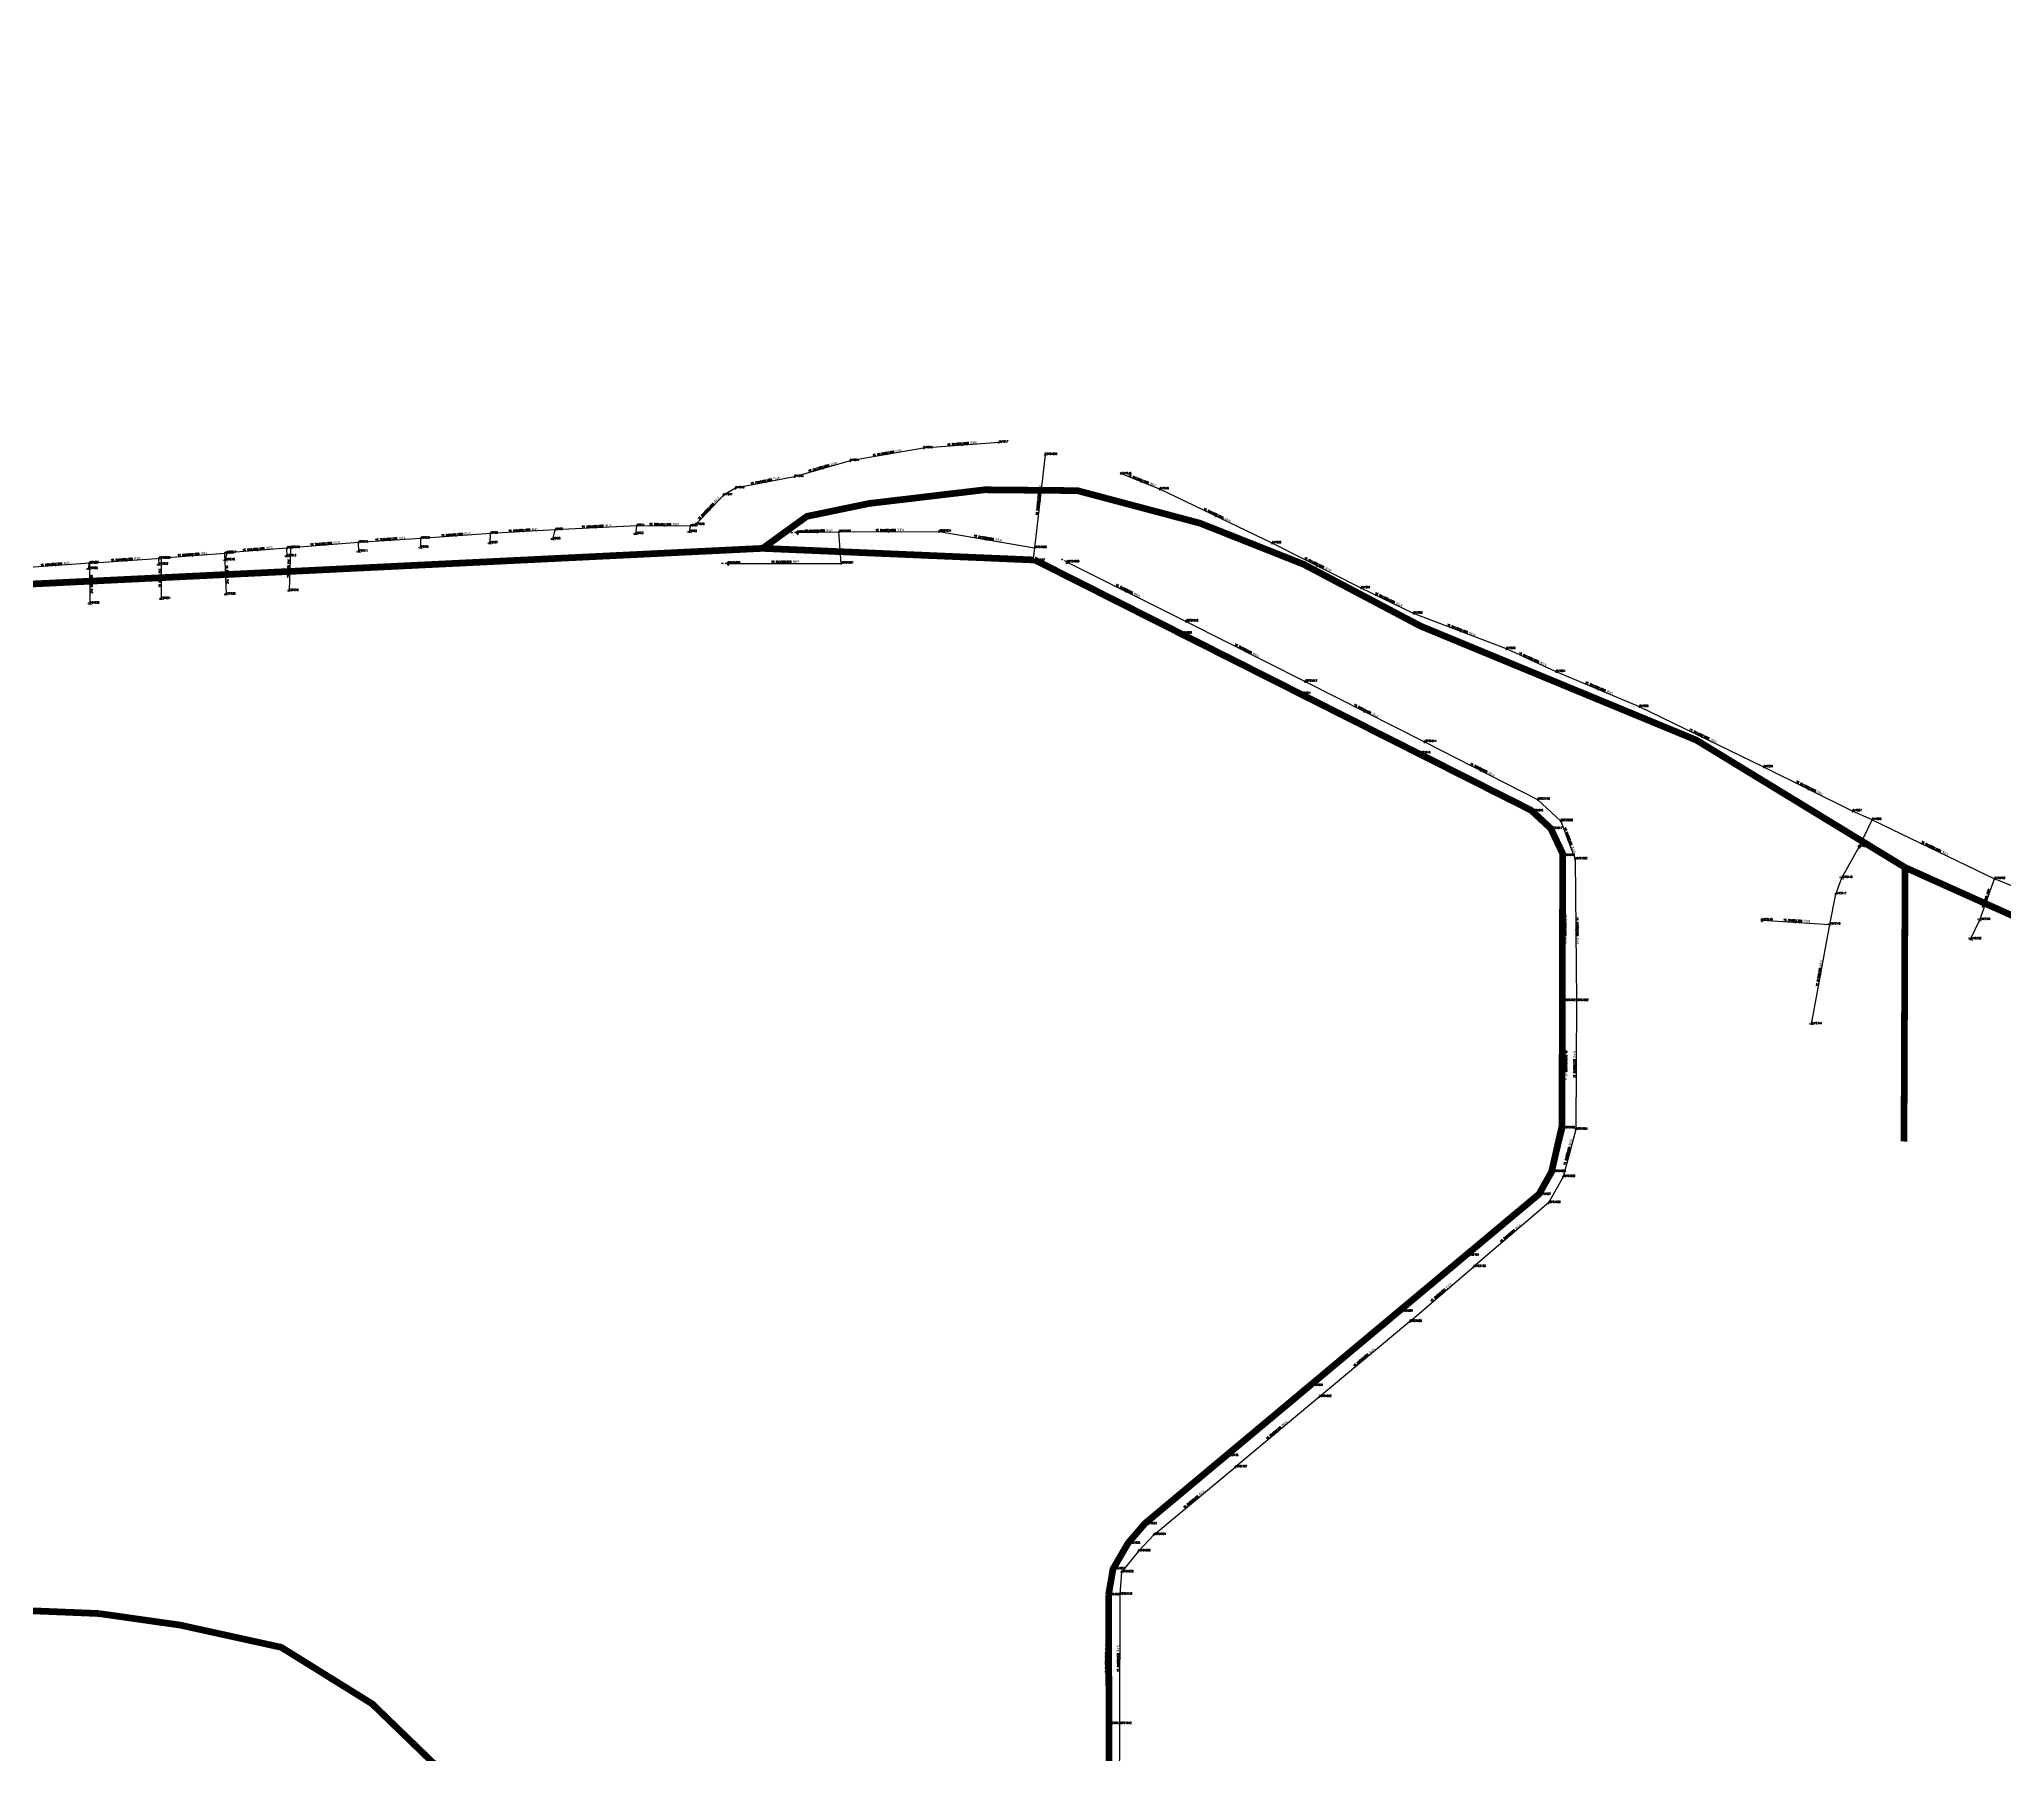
# Model space of a CAD drawing. Extents: x 78813 to 99477, y 2421021 to 2448125.
# Drawn here: x 89714 to 90594, y 2421784 to 2422553 of the extents above; entities that cross this region are included whole.
import ezdxf
from ezdxf.enums import TextEntityAlignment as Align

# ---------------------------------------------------------------- set-up
doc = ezdxf.new("R2010")
doc.units = 0
doc.set_wipeout_variables(frame=1)
doc.layers.get('0').update_dxf_attribs({"linetype": 'CONTINUOUS'})
doc.layers.add('DX_YS', color=42, linetype='CONTINUOUS')
doc.layers.add('道路', color=5, linetype='CONTINUOUS')
doc.layers.add('YSLINE', color=7, linetype='CONTINUOUS', true_color=0xcc9900)
doc.styles.add('CcNameZT', font='txt.SHX', dxfattribs={"width": 0.8, "bigfont": 'HZTXT.SHX'})
doc.styles.add('PointNameZT', font='txt.SHX', dxfattribs={"width": 0.8, "bigfont": 'HZTXT.SHX'})

# ---------------------------------------------------------------- blocks, each defined once
blk = doc.blocks.new('PS管线点')
blk.add_wipeout([(0.5, 0), (0.5, 0), (0.5, 0.1), (0.5, 0.1), (0.5, 0.1), (0.5, 0.2), (0.5, 0.2), (0.4, 0.2), (0.4, 0.3), (0.4, 0.3), (0.4, 0.3), (0.4, 0.3), (0.3, 0.4), (0.3, 0.4), (0.3, 0.4), (0.2, 0.4), (0.2, 0.4), (0.2, 0.5), (0.2, 0.5), (0.1, 0.5), (0.1, 0.5), (0.1, 0.5), (0, 0.5), (0, 0.5), (-0.1, 0.5), (-0.1, 0.5), (-0.1, 0.5), (-0.2, 0.5), (-0.2, 0.5), (-0.2, 0.4), (-0.3, 0.4), (-0.3, 0.4), (-0.3, 0.4), (-0.3, 0.4), (-0.4, 0.3), (-0.4, 0.3), (-0.4, 0.3), (-0.4, 0.3), (-0.4, 0.2), (-0.5, 0.2), (-0.5, 0.2), (-0.5, 0.1), (-0.5, 0.1), (-0.5, 0.1), (-0.5, 0), (-0.5, 0), (-0.5, 0), (-0.5, -0.1), (-0.5, -0.1), (-0.5, -0.1), (-0.5, -0.2), (-0.5, -0.2), (-0.4, -0.2), (-0.4, -0.3), (-0.4, -0.3), (-0.4, -0.3), (-0.4, -0.3), (-0.3, -0.4), (-0.3, -0.4), (-0.3, -0.4), (-0.3, -0.4), (-0.2, -0.4), (-0.2, -0.5), (-0.2, -0.5), (-0.1, -0.5), (-0.1, -0.5), (-0.1, -0.5), (0, -0.5), (0, -0.5), (0.1, -0.5), (0.1, -0.5), (0.1, -0.5), (0.2, -0.5), (0.2, -0.5), (0.2, -0.4), (0.2, -0.4), (0.3, -0.4), (0.3, -0.4), (0.3, -0.4), (0.4, -0.3), (0.4, -0.3), (0.4, -0.3), (0.4, -0.3), (0.4, -0.2), (0.5, -0.2), (0.5, -0.2), (0.5, -0.1), (0.5, -0.1), (0.5, -0.1)])
blk.add_lwpolyline([(0.5, 0), (0.5, 0), (0.5, 0.1), (0.5, 0.1), (0.5, 0.1), (0.5, 0.2), (0.5, 0.2), (0.4, 0.2), (0.4, 0.3), (0.4, 0.3), (0.4, 0.3), (0.4, 0.3), (0.3, 0.4), (0.3, 0.4), (0.3, 0.4), (0.2, 0.4), (0.2, 0.4), (0.2, 0.5), (0.2, 0.5), (0.1, 0.5), (0.1, 0.5), (0.1, 0.5), (0, 0.5), (0, 0.5), (-0.1, 0.5), (-0.1, 0.5), (-0.1, 0.5), (-0.2, 0.5), (-0.2, 0.5), (-0.2, 0.4), (-0.3, 0.4), (-0.3, 0.4), (-0.3, 0.4), (-0.3, 0.4), (-0.4, 0.3), (-0.4, 0.3), (-0.4, 0.3), (-0.4, 0.3), (-0.4, 0.2), (-0.5, 0.2), (-0.5, 0.2), (-0.5, 0.1), (-0.5, 0.1), (-0.5, 0.1), (-0.5, 0), (-0.5, 0), (-0.5, 0), (-0.5, -0.1), (-0.5, -0.1), (-0.5, -0.1), (-0.5, -0.2), (-0.5, -0.2), (-0.4, -0.2), (-0.4, -0.3), (-0.4, -0.3), (-0.4, -0.3), (-0.4, -0.3), (-0.3, -0.4), (-0.3, -0.4), (-0.3, -0.4), (-0.3, -0.4), (-0.2, -0.4), (-0.2, -0.5), (-0.2, -0.5), (-0.1, -0.5), (-0.1, -0.5), (-0.1, -0.5), (0, -0.5), (0, -0.5), (0.1, -0.5), (0.1, -0.5), (0.1, -0.5), (0.2, -0.5), (0.2, -0.5), (0.2, -0.4), (0.2, -0.4), (0.3, -0.4), (0.3, -0.4), (0.3, -0.4), (0.4, -0.3), (0.4, -0.3), (0.4, -0.3), (0.4, -0.3), (0.4, -0.2), (0.5, -0.2), (0.5, -0.2), (0.5, -0.1), (0.5, -0.1), (0.5, -0.1), (0.5, 0)], close=True)
blk = doc.blocks.new('GC546')
at = {"color": 0}
for p in [(0.866, 0.5), (0.866, -0.5)]:
    blk.add_line(p, (0, 0), dxfattribs=at)
blk = doc.blocks.new('PS雨水井')
blk.add_lwpolyline([(1, 0), (1, 0.1), (1, 0.1), (1, 0.2), (1, 0.3), (0.9, 0.3), (0.9, 0.4), (0.9, 0.5), (0.8, 0.5), (0.8, 0.6), (0.8, 0.6), (0.7, 0.7), (0.7, 0.7), (0.6, 0.8), (0.6, 0.8), (0.5, 0.9), (0.4, 0.9), (0.4, 0.9), (0.3, 1), (0.2, 1), (0.2, 1), (0.1, 1), (0, 1), (0, 1), (-0.1, 1), (-0.2, 1), (-0.2, 1), (-0.3, 1), (-0.4, 0.9), (-0.4, 0.9), (-0.5, 0.9), (-0.6, 0.8), (-0.6, 0.8), (-0.7, 0.7), (-0.7, 0.7), (-0.8, 0.6), (-0.8, 0.6), (-0.8, 0.5), (-0.9, 0.5), (-0.9, 0.4), (-0.9, 0.3), (-1, 0.3), (-1, 0.2), (-1, 0.1), (-1, 0.1), (-1, 0), (-1, -0.1), (-1, -0.1), (-1, -0.2), (-1, -0.3), (-0.9, -0.3), (-0.9, -0.4), (-0.9, -0.5), (-0.8, -0.5), (-0.8, -0.6), (-0.8, -0.6), (-0.7, -0.7), (-0.7, -0.7), (-0.6, -0.8), (-0.6, -0.8), (-0.5, -0.9), (-0.4, -0.9), (-0.4, -0.9), (-0.3, -1), (-0.2, -1), (-0.2, -1), (-0.1, -1), (0, -1), (0, -1), (0.1, -1), (0.2, -1), (0.2, -1), (0.3, -1), (0.4, -0.9), (0.4, -0.9), (0.5, -0.9), (0.6, -0.8), (0.6, -0.8), (0.7, -0.7), (0.7, -0.7), (0.8, -0.6), (0.8, -0.6), (0.8, -0.5), (0.9, -0.5), (0.9, -0.4), (0.9, -0.3), (1, -0.3), (1, -0.2), (1, -0.1), (1, 0)], close=True)
blk.add_wipeout([(1, 0), (1, 0.1), (1, 0.1), (1, 0.2), (1, 0.3), (0.9, 0.3), (0.9, 0.4), (0.9, 0.5), (0.8, 0.5), (0.8, 0.6), (0.8, 0.6), (0.7, 0.7), (0.7, 0.7), (0.6, 0.8), (0.6, 0.8), (0.5, 0.9), (0.4, 0.9), (0.4, 0.9), (0.3, 1), (0.2, 1), (0.2, 1), (0.1, 1), (0, 1), (0, 1), (-0.1, 1), (-0.2, 1), (-0.2, 1), (-0.3, 1), (-0.4, 0.9), (-0.4, 0.9), (-0.5, 0.9), (-0.6, 0.8), (-0.6, 0.8), (-0.7, 0.7), (-0.7, 0.7), (-0.8, 0.6), (-0.8, 0.6), (-0.8, 0.5), (-0.9, 0.5), (-0.9, 0.4), (-0.9, 0.3), (-1, 0.3), (-1, 0.2), (-1, 0.1), (-1, 0.1), (-1, 0), (-1, -0.1), (-1, -0.1), (-1, -0.2), (-1, -0.3), (-0.9, -0.3), (-0.9, -0.4), (-0.9, -0.5), (-0.8, -0.5), (-0.8, -0.6), (-0.8, -0.6), (-0.7, -0.7), (-0.7, -0.7), (-0.6, -0.8), (-0.6, -0.8), (-0.5, -0.9), (-0.4, -0.9), (-0.4, -0.9), (-0.3, -1), (-0.2, -1), (-0.2, -1), (-0.1, -1), (0, -1), (0, -1), (0.1, -1), (0.2, -1), (0.2, -1), (0.3, -1), (0.4, -0.9), (0.4, -0.9), (0.5, -0.9), (0.6, -0.8), (0.6, -0.8), (0.7, -0.7), (0.7, -0.7), (0.8, -0.6), (0.8, -0.6), (0.8, -0.5), (0.9, -0.5), (0.9, -0.4), (0.9, -0.3), (1, -0.3), (1, -0.2), (1, -0.1)])
for p, q in [((-1, 0), (0, 0)), ((-0.9, 0.5), (0, 0.5)), ((0, 1), (0, 0)), ((0, 0.5), (0.9, 0.5)), ((0, 0), (0, -1)), ((0, 0), (1, 0)), ((-0.9, -0.5), (0, -0.5)), ((0, -0.5), (0.9, -0.5))]:
    blk.add_line(p, q)
blk = doc.blocks.new('PS雨篦')
blk.add_lwpolyline([(-1.5, 0.5), (0, 0.5), (1.5, 0.5), (1.5, -0.5), (0, -0.5), (-1.5, -0.5)], close=True)
blk.add_wipeout([(-1.5, 0.5), (0, 0.5), (1.5, 0.5), (1.5, -0.5), (0, -0.5), (-1.5, -0.5)])
for p, q in [((-0.5, -0.5), (-0.5, 0.5)), ((0.5, -0.5), (0.5, 0.5))]:
    blk.add_line(p, q)
blk = doc.blocks.new('PS预留口')
blk.add_lwpolyline([(4.2, 0), (5.8, 0)])
blk.add_wipeout([(1, 0), (1, 0.1), (1, 0.1), (1, 0.2), (1, 0.3), (0.9, 0.3), (0.9, 0.4), (0.9, 0.5), (0.8, 0.5), (0.8, 0.6), (0.8, 0.6), (0.7, 0.7), (0.7, 0.7), (0.6, 0.8), (0.6, 0.8), (0.5, 0.9), (0.4, 0.9), (0.4, 0.9), (0.3, 1), (0.2, 1), (0.2, 1), (0.1, 1), (0, 1), (0, 1), (-0.1, 1), (-0.2, 1), (-0.2, 1), (-0.3, 1), (-0.4, 0.9), (-0.4, 0.9), (-0.5, 0.9), (-0.6, 0.8), (-0.6, 0.8), (-0.7, 0.7), (-0.7, 0.7), (-0.8, 0.6), (-0.8, 0.6), (-0.8, 0.5), (-0.9, 0.5), (-0.9, 0.4), (-0.9, 0.3), (-1, 0.3), (-1, 0.2), (-1, 0.1), (-1, 0.1), (-1, 0), (-1, -0.1), (-1, -0.1), (-1, -0.2), (-1, -0.3), (-0.9, -0.3), (-0.9, -0.4), (-0.9, -0.5), (-0.8, -0.5), (-0.8, -0.6), (-0.8, -0.6), (-0.7, -0.7), (-0.7, -0.7), (-0.6, -0.8), (-0.6, -0.8), (-0.5, -0.9), (-0.4, -0.9), (-0.4, -0.9), (-0.3, -1), (-0.2, -1), (-0.2, -1), (-0.1, -1), (0, -1), (0, -1), (0.1, -1), (0.2, -1), (0.2, -1), (0.3, -1), (0.4, -0.9), (0.4, -0.9), (0.5, -0.9), (0.6, -0.8), (0.6, -0.8), (0.7, -0.7), (0.7, -0.7), (0.8, -0.6), (0.8, -0.6), (0.8, -0.5), (0.9, -0.5), (0.9, -0.4), (0.9, -0.3), (1, -0.3), (1, -0.2), (1, -0.1)])
blk.add_line((1, 0), (2.6, 0))
blk.add_lwpolyline([(1, 0), (1, 0.1), (1, 0.1), (1, 0.2), (1, 0.3), (0.9, 0.3), (0.9, 0.4), (0.9, 0.5), (0.8, 0.5), (0.8, 0.6), (0.8, 0.6), (0.7, 0.7), (0.7, 0.7), (0.6, 0.8), (0.6, 0.8), (0.5, 0.9), (0.4, 0.9), (0.4, 0.9), (0.3, 1), (0.2, 1), (0.2, 1), (0.1, 1), (0, 1), (0, 1), (-0.1, 1), (-0.2, 1), (-0.2, 1), (-0.3, 1), (-0.4, 0.9), (-0.4, 0.9), (-0.5, 0.9), (-0.6, 0.8), (-0.6, 0.8), (-0.7, 0.7), (-0.7, 0.7), (-0.8, 0.6), (-0.8, 0.6), (-0.8, 0.5), (-0.9, 0.5), (-0.9, 0.4), (-0.9, 0.3), (-1, 0.3), (-1, 0.2), (-1, 0.1), (-1, 0.1), (-1, 0), (-1, -0.1), (-1, -0.1), (-1, -0.2), (-1, -0.3), (-0.9, -0.3), (-0.9, -0.4), (-0.9, -0.5), (-0.8, -0.5), (-0.8, -0.6), (-0.8, -0.6), (-0.7, -0.7), (-0.7, -0.7), (-0.6, -0.8), (-0.6, -0.8), (-0.5, -0.9), (-0.4, -0.9), (-0.4, -0.9), (-0.3, -1), (-0.2, -1), (-0.2, -1), (-0.1, -1), (0, -1), (0, -1), (0.1, -1), (0.2, -1), (0.2, -1), (0.3, -1), (0.4, -0.9), (0.4, -0.9), (0.5, -0.9), (0.6, -0.8), (0.6, -0.8), (0.7, -0.7), (0.7, -0.7), (0.8, -0.6), (0.8, -0.6), (0.8, -0.5), (0.9, -0.5), (0.9, -0.4), (0.9, -0.3), (1, -0.3), (1, -0.2), (1, -0.1), (1, 0)], close=True)
for points in [[(0, 1), (0, 2)], [(0, -2), (0, -1)]]:
    blk.add_lwpolyline(points)
blk = doc.blocks.new('PS进水口')
for points in [[(-0.8, -0.9), (0, 0), (-0.9, 0.9)], [(0, 0), (2, 0)]]:
    blk.add_lwpolyline(points)
blk = doc.blocks.new('PS出水口')
for points in [[(0, 0), (2, 0)], [(1.1, -0.9), (2, 0), (1.1, 0.9)]]:
    blk.add_lwpolyline(points)
blk = doc.blocks.new('测量点')
h = blk.add_hatch(color=256)
edge = h.paths.add_edge_path()
edge.add_arc((0, 0), 0.5, 0, 360)
blk.add_circle((0, 0), 0.5)

msp = doc.modelspace()

# ---------------------------------------------------------------- linework, layer by layer
at = {"layer": '道路', "const_width": 3, "flags": 128}
for points in [[(90549.68, 2422181.76), (90549.19, 2422059.02)], [(89740.54, 2421847.56), (89740.54, 2421847.56), (89776.92, 2421842.37), (89822.14, 2421832.43), (89862.84, 2421807.13), (89890.88, 2421780.02)]]:
    msp.add_lwpolyline(points, dxfattribs=at)

# ---------------------------------------------------------------- block references
at = {"layer": 'DX_YS'}
for name, p, xscale, yscale, zscale, rotation in [('GC546', (90093.48, 2422366.78, 8.49), 0.5000000000026198, 0.5, 0.5, 9.901557115425277), ('GC546', (90126.9, 2422370.92, 8.84), 0.5000000000121086, 0.5, 0.5, 4.282515757182947), ('PS进水口', (90143.85, 2422372.19, 8.91), 0.5000000000121086, 0.5, 0.5, 4.282515757182956), ('PS进水口', (90164.39, 2422366.66, 6.63), 0.4999999997695357, 0.5, 0.5, 83.57697829541064), ('GC546', (90064.56, 2422360.37, 8.2), 0.5000000000008075, 0.5000000000008075, 0.5000000000008075, 15.84388749630348), ('PS出水口', (90198.94, 2422358.02, 16.75), 0.4999999999760394, 0.5, 0.5, 157.7822408072075), ('GC546', (90038.86, 2422354.23, 7.86), 0.4999999999922441, 0.5, 0.5, 11.11508643116883), ('GC546', (90207.33, 2422354.59, 17.63), 0.4999999999760394, 0.5, 0.5, 337.7822408072075), ('GC546', (90013.97, 2422341.87, 7.73), 0.5000000000335515, 0.5, 0.5, 46.54731812327038), ('GC546', (90162.04, 2422345.78, 6.63), 0.4999999997695357, 0.5, 0.5, 83.57697829541068), ('GC546', (90240.88, 2422339.1, 20.62), 0.4999999999182149, 0.5, 0.5, 334.3876478745864), ('GC546', (89900.23, 2422330.23, 7.11), 0.500000000001672, 0.5, 0.5, 4.042160176562798), ('GC546', (89930.37, 2422332.17, 7.17), 0.4999999999993183, 0.5, 0.5, 3.284071631082933), ('GC546', (89963.17, 2422333.93, 7.11), 0.4999999999870023, 0.5, 0.5, 2.922843610900218), ('GC546', (89993.44, 2422334.77, 7.22), 0.5000000000035633, 0.5, 0.5, 359.5269855106589), ('GC546', (90062.7, 2422331.93, 7.78), 0.4999999999987349, 0.5, 0.5, 180.9255877196967), ('GC546', (90094.42, 2422332.17, 7.89), 0.5000000000037478, 0.5, 0.5, 180.2502094609462), ('GC546', (90138.28, 2422328.59, 7.31), 0.4999999999943472, 0.5, 0.5, 170.2430877305486), ('GC546', (89782.11, 2422321.35, 7.14), 0.500000000007372, 0.5, 0.5, 4.319234200727725), ('GC546', (89811.29, 2422323.71, 7.15), 0.5000000000096487, 0.5, 0.5, 4.431926384844882), ('GC546', (89841.6, 2422326.18, 7.1), 0.5000000000121559, 0.5, 0.5, 4.503206015331092), ('GC546', (89870.72, 2422328.25, 7.1), 0.5000000000102881, 0.5, 0.5, 3.594547679239957), ('GC546', (89720.68, 2422316.98, 6.71), 0.5000000000029214, 0.5, 0.5, 4.131513519455169), ('GC546', (89752.24, 2422319.12, 7.01), 0.5000000000001079, 0.5000000000001079, 0.5000000000001079, 4.001182243425798), ('GC546', (89797.24, 2422313.28, 7.37), 0.4999999999513683, 0.5, 0.5, 272.3706254147908), ('GC546', (89826.1, 2422315.37, 7.76), 0.5000000001254925, 0.5, 0.5, 268.3015643866571), ('GC546', (90047.7, 2422317.99, 7.8), 0.4999999999955099, 0.5, 0.5, 180.0485643583616), ('GC546', (90286, 2422317, 23.82), 0.5000000000997181, 0.5, 0.5, 333.2898877953079), ('GC546', (89736.45, 2422309.06, 7.28), 0.4999999999168218, 0.5, 0.5, 270.7284714026017), ('GC546', (89768.44, 2422311.18, 7.24), 0.4999999998542559, 0.5, 0.5, 269.9905233576071), ('GC546', (90191.78, 2422302.91, 6.39), 0.4999999999219529, 0.5, 0.5, 153.6823706524444), ('GC546', (90200.89, 2422305.29, 8.16), 0.5000000000471378, 0.5, 0.5, 153.5395643151909), ('GC546', (90317.71, 2422301.27, 25.61), 0.5000000000637067, 0.5, 0.5, 334.1921436282958), ('GC546', (90350.25, 2422287.63, 27.39), 0.4999999999340696, 0.5, 0.5, 339.0494885034362), ('GC546', (90254.19, 2422278.53, 8.11), 0.5000000000903829, 0.5, 0.5, 153.129696604083), ('GC546', (90251.37, 2422273.11, 6.26), 0.5000000000715435, 0.5, 0.5, 153.1172036388217), ('GC546', (90382.23, 2422274.57, 29.21), 0.5000000000422172, 0.5, 0.5, 335.4869462803283), ('GC546', (90412.03, 2422261.62, 31.53), 0.4999999999203752, 0.5, 0.5, 337.1464104239658), ('GC546', (90307.58, 2422251.5, 8.03), 0.5000000000792199, 0.5, 0.5, 153.1715178592737), ('GC546', (90304.8, 2422246.26, 6.16), 0.5000000000758894, 0.5, 0.5, 153.5172813596892), ('GC546', (90458.52, 2422240.26, 35.98), 0.5000000000199344, 0.5, 0.5, 334.1299606474653), ('GC546', (90359.67, 2422225.11, 7.83), 0.5000000000723631, 0.5, 0.5, 153.0866655496137), ('GC546', (90356.81, 2422219.96, 6.04), 0.5000000000919299, 0.5, 0.5, 152.8368803100231), ('GC546', (90506.29, 2422216.88, 40.46), 0.499999999935253, 0.5, 0.5, 333.615464606385), ('GC546', (90398.63, 2422194.05, 7.72), 0.4999999998142541, 0.5, 0.5, 110.8660346718455), ('GC546', (90586.5, 2422167.49, 45.48), 0.5000000001658561, 0.5, 0.5, 250.0643214577977), ('GC546', (90396.69, 2422154.52, 5.85), 0.5000000001585739, 0.5, 0.5, 90.76807894392408), ('GC546', (90402.15, 2422153.76, 7.61), 0.5000000002032754, 0.5, 0.5, 90.48089718911109), ('GC546', (90500.79, 2422157.24, 45.29), 0.4999999999879676, 0.5, 0.5, 176.4496004620143), ('GC546', (90511.89, 2422133.97, 46.62), 0.4999999997740824, 0.5, 0.5, 259.5784315542327), ('GC546', (90397.08, 2422093.51, 5.76), 0.5000000000126467, 0.5, 0.5, 89.90648960614106), ('GC546', (90402.26, 2422093.18, 7.53), 0.5000000000911102, 0.5, 0.5, 89.68998996310613), ('GC546', (90394.66, 2422055.23, 5.7), 0.4999999999416269, 0.5, 0.5, 76.33033737141471), ('GC546', (90399.26, 2422053.77, 7.48), 0.5000000002017507, 0.5, 0.5, 74.94550913993946), ('GC546', (90369.5, 2422021.55, 5.61), 0.5000000000552486, 0.5, 0.5, 40.2992464932633), ('GC546', (90373.12, 2422017.18, 7.35), 0.4999999999458173, 0.5, 0.5, 40.43062140482741), ('GC546', (90338.54, 2421995.36, 5.54), 0.5000000000984826, 0.5, 0.5, 40.16232421459972), ('GC546', (90342.01, 2421990.6, 7.31), 0.5000000000099712, 0.5, 0.5, 40.6167701135724), ('GC546', (90303.6, 2421966.21, 5.44), 0.4999999999177846, 0.5, 0.5, 39.57881651894334), ('GC546', (90307.47, 2421961.49, 7.22), 0.5000000000613595, 0.5, 0.5, 39.76721006038371), ('GC546', (90264.54, 2421933.88, 5.34), 0.5000000000025958, 0.5, 0.5, 39.66032006852835), ('GC546', (90268.37, 2421928.87, 7.09), 0.5000000000943859, 0.5, 0.5, 39.90657052691448), ('GC546', (90227.25, 2421902.89, 5.23), 0.5000000000555289, 0.5, 0.5, 39.79217336889933), ('GC546', (90231.29, 2421897.97, 6.99), 0.5000000000222476, 0.5, 0.5, 39.69793040535205), ('GC546', (90192.47, 2421826.99, 4.92), 0.4999999998996982, 0.5, 0.5, 89.84011168239431), ('GC546', (90197.81, 2421827.1, 6.82), 0.4999999998100343, 0.5, 0.5, 89.82419512213633)]:
    msp.add_blockref(name, p, dxfattribs=dict(at, xscale=xscale, yscale=yscale, zscale=zscale, rotation=rotation))

# ---------------------------------------------------------------- texts
at = {"layer": 'DX_YS', "style": 'PointNameZT', "width": 0.8}
for s, p in [('24YS47', (90143.85, 2422372.19, 8.91)), ('24YS44', (90077.01, 2422363.9, 8.22)), ('24YS45', (90109.95, 2422369.65, 8.76)), ('18YS1006', (90164.39, 2422366.66, 6.63)), ('24YS43', (90052.1, 2422356.83, 8.18)), ('24YS48', (90198.94, 2422358.02, 16.75)), ('24YS41', (90020.24, 2422348.49, 7.96)), ('24YS42', (90025.62, 2422351.63, 7.54)), ('24YS49', (90215.72, 2422351.17, 18.51)), ('18YS10', (89884.63, 2422329.13, 7.15)), ('18YS8', (89915.83, 2422331.33, 7.08)), ('18YS5', (89943.86, 2422328.82, 8.02)), ('18YS6', (89944.9, 2422333, 7.25)), ('18YS3', (89981.05, 2422331.16, 8.02)), ('18YS4', (89981.45, 2422334.87, 6.97)), ('18YS2', (90005.01, 2422332.1, 8.1)), ('18YS1', (90005.43, 2422334.67, 7.46)), ('24YS40', (90007.69, 2422335.24, 7.51)), ('18YS1003', (90053.41, 2422331.78, 7.76)), ('18YS1002', (90071.98, 2422332.08, 7.79)), ('18YS1004', (90116.87, 2422332.27, 7.98)), ('18YS21', (89767.36, 2422320.23, 7.1)), ('18YS23', (89768.45, 2422320.25, 7.08)), ('18YS19', (89796.86, 2422322.46, 7.18)), ('18YS18', (89797.23, 2422319.4, 8.27)), ('18YS17', (89797.91, 2422322.67, 7.16)), ('18YS14', (89824.68, 2422324.75, 7.15)), ('18YS13', (89824.78, 2422321.23, 8.29)), ('18YS16', (89826.38, 2422324.98, 7.15)), ('18YS12', (89856.82, 2422327.38, 7.05)), ('18YS11', (89856.94, 2422323.26, 8.2)), ('18YS9', (89884.72, 2422325.06, 8.14)), ('18YS7', (89915.8, 2422327.02, 8.17)), ('18YS1007', (90158.87, 2422319.19, 6.48)), ('18YS1005', (90159.69, 2422324.91, 6.63)), ('24YS50', (90266.04, 2422327.04, 22.74)), ('18YS25', (89735.93, 2422315.52, 8.22)), ('18YS26', (89736.04, 2422317.98, 6.93)), ('18YS27', (89736.33, 2422318.11, 6.63)), ('18YS22', (89767.45, 2422317.48, 8.25)), ('18YS1000', (90022.34, 2422317.96, 7.84)), ('18YS1001', (90073.07, 2422318.01, 7.77)), ('18YS1008', (90174.25, 2422318.55, 8.2)), ('18YS24', (89768.44, 2422302.11, 7.41)), ('18YS20', (89797.62, 2422304.1, 7.52)), ('18YS15', (89825.81, 2422305.76, 7.31)), ('24YS51', (90305.96, 2422306.95, 24.89)), ('18YS28', (89736.56, 2422300.02, 7.52)), ('24YS52', (90329.45, 2422295.59, 26.33)), ('18YS1009', (90224.68, 2422286.63, 6.31)), ('18YS1010', (90227.53, 2422292.03, 8.12)), ('24YS53', (90371.05, 2422279.67, 28.45)), ('24YS54', (90393.4, 2422269.48, 29.96)), ('18YS1011', (90278.05, 2422259.58, 6.22)), ('18YS1012', (90280.85, 2422265.02, 8.1)), ('24YS55', (90430.66, 2422253.77, 33.09)), ('18YS1013', (90331.54, 2422232.93, 6.1)), ('18YS1014', (90334.32, 2422237.98, 7.95)), ('24YS56', (90486.39, 2422226.75, 38.88)), ('18YS1015', (90382.08, 2422207, 5.98)), ('18YS1016', (90385.03, 2422212.23, 7.72)), ('24YS57', (90526.19, 2422207, 42.05)), ('18YS1017', (90390.76, 2422199.11, 5.97)), ('18YS1018', (90395.37, 2422202.59, 7.79)), ('24YS58', (90534.98, 2422203.15, 42.74)), ('24YS149', (90529.17, 2422191.07, 42.86)), ('18YS1019', (90396.26, 2422187.04, 5.92)), ('18YS1020', (90401.88, 2422185.51, 7.64)), ('24YS147', (90518.61, 2422169.88, 43.88)), ('24YS148', (90521.31, 2422177.16, 43.29)), ('24YS152', (90589.8, 2422176.61, 44.82)), ('24YS146', (90485.6, 2422158.18, 45.33)), ('24YS145', (90515.99, 2422156.29, 45.25)), ('24YS151', (90583.19, 2422158.37, 45.94)), ('24YS150', (90579.05, 2422149.65, 46.11)), ('18YS1021', (90397.13, 2422122, 5.79)), ('18YS1022', (90402.42, 2422122.01, 7.58)), ('24YS144', (90507.78, 2422111.65, 47.98)), ('18YS1023', (90397.04, 2422065.01, 5.73)), ('18YS1024', (90402.1, 2422064.35, 7.48)), ('18YS1025', (90392.28, 2422045.46, 5.67)), ('18YS1026', (90396.42, 2422043.21, 7.47)), ('18YS1027', (90385.57, 2422035.18, 5.65)), ('18YS1028', (90389.9, 2422031.48, 7.37)), ('18YS2124', (90353.42, 2422007.92, 5.57)), ('18YS2126', (90356.34, 2422002.88, 7.33)), ('18YS1029', (90323.66, 2421982.8, 5.5)), ('18YS1030', (90327.68, 2421978.31, 7.3)), ('18YS1031', (90283.54, 2421949.63, 5.39)), ('18YS1032', (90287.26, 2421944.67, 7.14)), ('18YS2125', (90245.55, 2421918.14, 5.28)), ('18YS2127', (90249.48, 2421913.08, 7.04)), ('18YS1035', (90201.49, 2421878.95, 5.16)), ('18YS1033', (90208.95, 2421887.65, 5.18)), ('18YS1034', (90213.09, 2421882.86, 6.95)), ('18YS1036', (90206.15, 2421875.51, 6.9)), ('18YS1037', (90194.77, 2421867.46, 5.1)), ('18YS1038', (90198.58, 2421866.08, 6.88)), ('18YS1039', (90192.55, 2421855.84, 5.03)), ('18YS1040', (90197.9, 2421856.1, 6.87)), ('18YS1041', (90192.39, 2421798.14, 4.8)), ('18YS1042', (90197.72, 2421798.09, 6.77))]:
    msp.add_text(s, height=0.9, dxfattribs=at).set_placement(p)
at = {"layer": 'DX_YS', "style": 'CcNameZT', "width": 0.8}
for s, rotation, p in [(' YS DN1500X1000 砖石沟', 9.90156, (90093.44, 2422367.02, 8.76)), (' YS DN1500X1000 砖石沟', 4.28252, (90126.88, 2422371.17, 8.91)), (' YS DN1500X1000 砖石沟', 11.11509, (90038.81, 2422354.48, 8.18)), (' YS DN1500X1000 砖石沟', 15.84389, (90064.49, 2422360.61, 8.22)), (' YS DN1500X1000 砖石沟', 337.78224, (90207.43, 2422354.82, 18.51)), (' YS DN1500X1000 砖石沟', 46.54732, (90013.79, 2422342.04, 7.96)), (' YS DN5000X2000 砖石沟', 83.57698, (90161.79, 2422345.81, 6.63)), (' YS DN1500X1000 砖石沟', 334.38765, (90240.99, 2422339.33, 22.74)), (' YS DN2400X1200 砖石沟', 3.59455, (89870.71, 2422328.5, 7.15)), (' YS DN2400X1200 砖石沟', 4.04216, (89900.21, 2422330.48, 7.08)), (' YS DN2400X1200 砖石沟', 3.28407, (89930.35, 2422332.42, 7.25)), (' YS DN2400X1200 砖石沟', 2.92284, (89963.16, 2422334.18, 6.97)), (' YS DN2400X1200 砖石沟', 359.52699, (89993.44, 2422335.02, 7.46)), (' YS DN1000X800 砖石沟', 0.92559, (90062.7, 2422332.18, 7.76)), (' YS DN1000X800 砖石沟', 0.25021, (90094.42, 2422332.42, 7.79)), (' YS DN1000X800 砖石沟', 350.24308, (90138.32, 2422328.84, 7.98)), (' YS DN2400X1200 砖石沟', 4.00118, (89752.22, 2422319.37, 7.08)), (' YS DN2400X1200 砖石沟', 4.31923, (89782.09, 2422321.59, 7.18)), (' YS DN2400X1200 砖石沟', 4.43193, (89811.27, 2422323.96, 7.15)), (' YS DN2400X1200 砖石沟', 4.50321, (89841.58, 2422326.43, 7.05)), (' YS DN1500X1000 砖石沟', 333.28989, (90286.12, 2422317.22, 24.89)), (' YS DN2400X1200 砖石沟', 4.13151, (89720.66, 2422317.23, 6.63)), (' YS DN200 PVC', 270.72847, (89736.7, 2422309.07, 7.52)), (' YS DN200 PVC', 89.99052, (89768.19, 2422311.18, 7.41)), (' YS DN200 PVC', 272.37063, (89797.49, 2422313.29, 7.52)), (' YS DN200 PVC', 88.30156, (89825.85, 2422315.38, 7.31)), (' YS DN1000X800 砖石沟', 0.04856, (90047.7, 2422318.24, 7.84)), (' YS DN5000X2000 砖石沟', 333.68236, (90191.89, 2422303.14, 6.48)), (' YS DN500X500 砖石沟', 333.53956, (90201, 2422305.52, 8.2)), (' YS DN1500X1000 砖石沟', 334.19214, (90317.82, 2422301.5, 26.33)), (' YS DN1500X1000 砖石沟', 339.04949, (90350.34, 2422287.86, 28.45)), (' YS DN5000X2000 砖石沟', 333.1172, (90251.48, 2422273.33, 6.31)), (' YS DN500X500 砖石沟', 333.12969, (90254.3, 2422278.75, 8.12)), (' YS DN1500X1000 砖石沟', 335.48695, (90382.33, 2422274.8, 29.96)), (' YS DN1500X1000 砖石沟', 337.14641, (90412.13, 2422261.85, 33.09)), (' YS DN5000X2000 砖石沟', 333.51728, (90304.91, 2422246.48, 6.22)), (' YS DN500X500 砖石沟', 333.17151, (90307.69, 2422251.72, 8.1)), (' YS DN1500X1000 砖石沟', 334.12996, (90458.63, 2422240.48, 38.88)), (' YS DN5000X2000 砖石沟', 332.83687, (90356.93, 2422220.19, 6.1)), (' YS DN500X500 砖石沟', 333.08666, (90359.78, 2422225.33, 7.95)), (' YS DN1500X1000 砖石沟', 333.61546, (90506.4, 2422217.1, 42.05)), (' YS DN500X500 砖石沟', 290.86603, (90398.86, 2422194.14, 7.79)), (' YS DN1500X1000 砖石沟', 334.17152, (90562.5, 2422190.1, 44.82)), (' YS DN200 HDPE', 70.06432, (90586.26, 2422167.57, 45.94)), (' YS DN5000X2000 砖石沟', 270.76807, (90396.94, 2422154.52, 5.92)), (' YS DN500X500 砖石沟', 270.48089, (90402.4, 2422153.76, 7.64)), (' YS DN300X300 砖石沟', 356.44959, (90500.81, 2422157.49, 45.33)), (' YS DN300X300 砖石沟', 79.57843, (90511.64, 2422134.01, 47.98)), (' YS DN5000X2000 砖石沟', 269.90649, (90397.33, 2422093.51, 5.79)), (' YS DN500X500 砖石沟', 89.68999, (90402.01, 2422093.18, 7.58)), (' YS DN5000X2000 砖石沟', 76.33034, (90394.41, 2422055.29, 5.73)), (' YS DN500X500 砖石沟', 74.94551, (90399.02, 2422053.84, 7.48)), (' YS DN5000X2000 砖石沟', 40.29925, (90369.34, 2422021.74, 5.65)), (' YS DN500X500 砖石沟', 40.43062, (90372.96, 2422017.37, 7.37)), (' YS DN5000X2000 砖石沟', 40.16232, (90338.38, 2421995.55, 5.57)), (' YS DN500X500 砖石沟', 40.61677, (90341.85, 2421990.79, 7.33)), (' YS DN5000X2000 砖石沟', 39.57882, (90303.44, 2421966.41, 5.5)), (' YS DN500X500 砖石沟', 39.76721, (90307.31, 2421961.68, 7.3)), (' YS DN5000X2000 砖石沟', 39.66032, (90264.38, 2421934.08, 5.39)), (' YS DN500X500 砖石沟', 39.90657, (90268.21, 2421929.06, 7.14)), (' YS DN5000X2000 砖石沟', 39.79217, (90227.09, 2421903.09, 5.28)), (' YS DN500X500 砖石沟', 39.69793, (90231.13, 2421898.16, 7.04)), (' YS DN5000X2000 砖石沟', 89.84011, (90192.22, 2421826.99, 5.03)), (' YS DN500X500 砖石沟', 89.8242, (90197.56, 2421827.1, 6.87))]:
    msp.add_text(s, height=0.9, rotation=rotation, dxfattribs=at).set_placement(p, align=Align.CENTER)

# ---------------------------------------------------------------- next in the draw order: block references
at = {"layer": 'DX_YS', "xscale": 0.5, "yscale": 0.5, "zscale": 0.5}
for name, p in [('PS管线点', (90077.01, 2422363.9, 8.22)), ('PS管线点', (90109.95, 2422369.65, 8.76)), ('PS管线点', (90052.1, 2422356.83, 8.18)), ('PS管线点', (90020.24, 2422348.49, 7.96)), ('PS管线点', (90025.62, 2422351.63, 7.54)), ('PS管线点', (90215.72, 2422351.17, 18.51)), ('PS管线点', (89884.63, 2422329.13, 7.15)), ('PS管线点', (89915.83, 2422331.33, 7.08)), ('PS管线点', (89944.9, 2422333, 7.25)), ('PS管线点', (89981.45, 2422334.87, 6.97)), ('PS管线点', (90007.69, 2422335.24, 7.51)), ('PS管线点', (90071.98, 2422332.08, 7.79)), ('PS管线点', (90116.87, 2422332.27, 7.98)), ('PS管线点', (89767.36, 2422320.23, 7.1)), ('PS管线点', (89797.91, 2422322.67, 7.16)), ('PS管线点', (89826.38, 2422324.98, 7.15)), ('PS管线点', (89856.82, 2422327.38, 7.05)), ('PS管线点', (90159.69, 2422324.91, 6.63)), ('PS管线点', (90266.04, 2422327.04, 22.74)), ('PS管线点', (89736.04, 2422317.98, 6.93)), ('PS管线点', (90073.07, 2422318.01, 7.77)), ('PS管线点', (90158.87, 2422319.19, 6.48)), ('PS管线点', (90305.96, 2422306.95, 24.89)), ('PS管线点', (90329.45, 2422295.59, 26.33)), ('PS管线点', (90224.68, 2422286.63, 6.31)), ('PS管线点', (90227.53, 2422292.03, 8.12)), ('PS管线点', (90371.05, 2422279.67, 28.45)), ('PS管线点', (90393.4, 2422269.48, 29.96)), ('PS管线点', (90278.05, 2422259.58, 6.22)), ('PS管线点', (90280.85, 2422265.02, 8.1)), ('PS管线点', (90430.66, 2422253.77, 33.09)), ('PS管线点', (90331.54, 2422232.93, 6.1)), ('PS管线点', (90334.32, 2422237.98, 7.95)), ('PS管线点', (90486.39, 2422226.75, 38.88)), ('PS管线点', (90382.08, 2422207, 5.98)), ('PS管线点', (90385.03, 2422212.23, 7.72)), ('PS管线点', (90526.19, 2422207, 42.05)), ('PS管线点', (90390.76, 2422199.11, 5.97)), ('PS管线点', (90534.98, 2422203.15, 42.74)), ('PS雨水井', (90529.17, 2422191.07, 42.86)), ('PS管线点', (90396.26, 2422187.04, 5.92)), ('PS管线点', (90401.88, 2422185.51, 7.64)), ('PS管线点', (90589.8, 2422176.61, 44.82)), ('PS管线点', (90518.61, 2422169.88, 43.88)), ('PS管线点', (90397.13, 2422122, 5.79)), ('PS管线点', (90402.42, 2422122.01, 7.58)), ('PS管线点', (90397.04, 2422065.01, 5.73)), ('PS管线点', (90402.1, 2422064.35, 7.48)), ('PS管线点', (90392.28, 2422045.46, 5.67)), ('PS管线点', (90385.57, 2422035.18, 5.65)), ('PS管线点', (90353.42, 2422007.92, 5.57)), ('PS管线点', (90356.34, 2422002.88, 7.33)), ('PS管线点', (90323.66, 2421982.8, 5.5)), ('PS管线点', (90283.54, 2421949.63, 5.39)), ('PS管线点', (90287.26, 2421944.67, 7.14)), ('PS管线点', (90245.55, 2421918.14, 5.28)), ('PS管线点', (90249.48, 2421913.08, 7.04)), ('PS管线点', (90208.95, 2421887.65, 5.18)), ('PS管线点', (90201.49, 2421878.95, 5.16)), ('PS管线点', (90194.77, 2421867.46, 5.1)), ('PS管线点', (90192.55, 2421855.84, 5.03)), ('PS管线点', (90197.9, 2421856.1, 6.87)), ('PS管线点', (90192.39, 2421798.14, 4.8)), ('PS管线点', (90197.72, 2421798.09, 6.77))]:
    msp.add_blockref(name, p, dxfattribs=at)
at = {"layer": 'DX_YS', "yscale": 0.5, "zscale": 0.5}
for name, p, xscale, rotation in [('PS预留口', (90053.41, 2422331.78, 7.76), 0.4999999999987349, 180.9255877196967), ('PS预留口', (90174.25, 2422318.55, 8.2), 0.5000000000471378, 153.5395643151909), ('PS预留口', (90022.34, 2422317.96, 7.84), 0.4999999999955099, 180.0485643583616), ('PS雨篦', (89797.62, 2422304.1, 7.52), 0.4999999999877636, 2.370625394590651), ('PS雨篦', (89825.81, 2422305.76, 7.31), 0.4999999999971706, 358.3015643762115), ('PS雨篦', (89736.56, 2422300.02, 7.52), 0.5000000000054213, 0.7284714141461998), ('PS雨篦', (89768.44, 2422302.11, 7.41), 0.4999999999997437, 359.9905233792877), ('PS雨篦', (90521.31, 2422177.16, 43.29), 0.4999999999382349, 330.5304915223289), ('PS雨篦', (90485.6, 2422158.18, 45.33), 0.5000000000823207, 266.4496004493192), ('PS雨篦', (90515.99, 2422156.29, 45.25), 0.4999999999583713, 349.0831880762231), ('PS雨篦', (90583.19, 2422158.37, 45.94), 0.500000000006659, 340.0643214494073), ('PS雨篦', (90579.05, 2422149.65, 46.11), 0.4999999999483518, 334.6122757006582), ('PS雨篦', (90507.78, 2422111.65, 47.98), 0.5000000000162336, 349.5784315508588)]:
    msp.add_blockref(name, p, dxfattribs=dict(at, xscale=xscale, rotation=rotation))

# ---------------------------------------------------------------- next in the draw order: linework, layer by layer
at = {"layer": 'YSLINE'}
for p, q in [((90109.95, 2422369.65, 8.76), (90077.01, 2422363.9, 8.22)), ((90143.85, 2422372.19, 8.91), (90109.95, 2422369.65, 8.76)), ((90164.39, 2422366.66, 6.63), (90159.69, 2422324.91, 6.63)), ((90052.1, 2422356.83, 8.18), (90025.62, 2422351.63, 7.54)), ((90077.01, 2422363.9, 8.22), (90052.1, 2422356.83, 8.18)), ((90215.72, 2422351.17, 18.51), (90198.94, 2422358.02, 16.75)), ((90025.62, 2422351.63, 7.54), (90020.24, 2422348.49, 7.96)), ((90266.04, 2422327.04, 22.74), (90215.72, 2422351.17, 18.51)), ((90053.41, 2422331.78, 7.76), (90071.98, 2422332.08, 7.79)), ((90071.98, 2422332.08, 7.79), (90116.87, 2422332.27, 7.98)), ((90073.07, 2422318.01, 7.77), (90071.98, 2422332.08, 7.79)), ((90116.87, 2422332.27, 7.98), (90159.69, 2422324.91, 6.63)), ((90159.69, 2422324.91, 6.63), (90158.87, 2422319.19, 6.48)), ((90305.96, 2422306.95, 24.89), (90266.04, 2422327.04, 22.74)), ((90022.34, 2422317.96, 7.84), (90073.07, 2422318.01, 7.77)), ((90158.87, 2422319.19, 6.48), (90224.68, 2422286.63, 6.31)), ((90174.25, 2422318.55, 8.2), (90227.53, 2422292.03, 8.12)), ((90329.45, 2422295.59, 26.33), (90305.96, 2422306.95, 24.89)), ((90371.05, 2422279.67, 28.45), (90329.45, 2422295.59, 26.33)), ((90224.68, 2422286.63, 6.31), (90278.05, 2422259.58, 6.22)), ((90227.53, 2422292.03, 8.12), (90280.85, 2422265.02, 8.1)), ((90393.4, 2422269.48, 29.96), (90371.05, 2422279.67, 28.45)), ((90430.66, 2422253.77, 33.09), (90393.4, 2422269.48, 29.96)), ((90278.05, 2422259.58, 6.22), (90331.54, 2422232.93, 6.1)), ((90280.85, 2422265.02, 8.1), (90334.32, 2422237.98, 7.95)), ((90486.39, 2422226.75, 38.88), (90430.66, 2422253.77, 33.09)), ((90331.54, 2422232.93, 6.1), (90382.08, 2422207, 5.98)), ((90334.32, 2422237.98, 7.95), (90385.03, 2422212.23, 7.72)), ((90526.19, 2422207, 42.05), (90486.39, 2422226.75, 38.88)), ((90521.31, 2422177.16, 43.29), (90529.17, 2422191.07, 42.94)), ((90396.26, 2422187.04, 5.92), (90397.13, 2422122, 5.79)), ((90401.88, 2422185.51, 7.64), (90402.42, 2422122.01, 7.58)), ((90518.61, 2422169.88, 43.88), (90521.31, 2422177.16, 43.29)), ((90515.99, 2422156.29, 45.25), (90518.61, 2422169.88, 43.88)), ((90485.6, 2422158.18, 45.33), (90515.99, 2422156.29, 45.25)), ((90507.78, 2422111.65, 47.98), (90515.99, 2422156.29, 45.25)), ((90579.05, 2422149.65, 46.11), (90583.19, 2422158.37, 45.94)), ((90397.13, 2422122, 5.79), (90397.04, 2422065.01, 5.73)), ((90402.42, 2422122.01, 7.58), (90402.1, 2422064.35, 7.48)), ((90283.54, 2421949.63, 5.39), (90245.55, 2421918.14, 5.28)), ((90287.26, 2421944.67, 7.14), (90249.48, 2421913.08, 7.04)), ((90208.95, 2421887.65, 5.18), (90245.55, 2421918.14, 5.28)), ((90192.55, 2421855.84, 5.03), (90192.39, 2421798.14, 4.8)), ((90197.9, 2421856.1, 6.87), (90197.72, 2421798.09, 6.77)), ((90192.39, 2421798.14, 4.8), (90192.27, 2421732.61, 4.68)), ((90197.72, 2421798.09, 6.77), (90197.5, 2421732.78, 6.61))]:
    msp.add_line(p, q, dxfattribs=at)
at = {"layer": '道路', "const_width": 3, "flags": 128}
for points in [[(89647.59, 2422305.3), (89645.19, 2421864.14), (89655.61, 2421851.03), (89740.54, 2421847.56)], [(90192.82, 2421856.02), (90193.57, 2421589.68), (90216.38, 2421517.61), (90256.83, 2421424.62), (90272.41, 2421383.43), (90267.03, 2421361.26), (90248.07, 2421332.01), (90197.43, 2421264.03), (90145.78, 2421193.43), (90112.21, 2421157.03)]]:
    msp.add_lwpolyline(points, dxfattribs=at)

# ---------------------------------------------------------------- next in the draw order: block references
at = {"layer": 'DX_YS', "yscale": 0.5, "zscale": 0.5}
for p, xscale, rotation in [((89943.86, 2422328.82, 8.02), 0.5000000000297549, 345.9863189855841), ((89981.05, 2422331.16, 8.02), 0.4999999999930512, 353.9532127259801), ((89856.94, 2422323.26, 8.2), 0.500000000001912, 1.667124218618525), ((89884.72, 2422325.06, 8.14), 0.5000000000043959, 1.266465342490478), ((89915.8, 2422327.02, 8.17), 0.5000000000070811, 359.6409919157188)]:
    msp.add_blockref('PS雨篦', p, dxfattribs=dict(at, xscale=xscale, rotation=rotation))
at = {"layer": 'DX_YS', "xscale": 0.5, "yscale": 0.5, "zscale": 0.5}
for name, p in [('PS管线点', (90005.43, 2422334.67, 7.46)), ('PS管线点', (89768.45, 2422320.25, 7.08)), ('PS管线点', (89796.86, 2422322.46, 7.18)), ('PS管线点', (89824.68, 2422324.75, 7.15)), ('PS管线点', (89736.33, 2422318.11, 6.63)), ('PS管线点', (90395.37, 2422202.59, 7.79)), ('测量点', (90534.98, 2422203.15, 42.74)), ('测量点', (90589.8, 2422176.61, 44.82)), ('PS管线点', (90396.42, 2422043.21, 7.47)), ('PS管线点', (90389.9, 2422031.48, 7.37)), ('PS管线点', (90327.68, 2421978.31, 7.3)), ('PS管线点', (90213.09, 2421882.86, 6.95)), ('PS管线点', (90206.15, 2421875.51, 6.9)), ('PS管线点', (90198.58, 2421866.08, 6.88))]:
    msp.add_blockref(name, p, dxfattribs=at)

# ---------------------------------------------------------------- next in the draw order: linework, layer by layer
at = {"layer": 'YSLINE'}
for p, q in [((89884.63, 2422329.13, 7.15), (89856.82, 2422327.38, 7.05)), ((89915.83, 2422331.33, 7.08), (89884.63, 2422329.13, 7.15)), ((89884.72, 2422325.06, 8.14), (89884.63, 2422329.13, 8.27)), ((89915.8, 2422327.02, 8.17), (89915.83, 2422331.33, 7.99)), ((89944.9, 2422333, 7.25), (89915.83, 2422331.33, 7.08)), ((89943.86, 2422328.82, 8.02), (89944.9, 2422333, 8.13)), ((89981.45, 2422334.87, 6.97), (89944.9, 2422333, 7.25)), ((89981.05, 2422331.16, 8.02), (89981.45, 2422334.87, 7.97)), ((89856.94, 2422323.26, 8.2), (89856.82, 2422327.38, 8.11)), ((90382.08, 2422207, 5.98), (90390.76, 2422199.11, 5.97)), ((90385.03, 2422212.23, 7.72), (90395.37, 2422202.59, 7.79)), ((90390.76, 2422199.11, 5.97), (90396.26, 2422187.04, 5.92)), ((90395.37, 2422202.59, 7.79), (90401.88, 2422185.51, 7.64)), ((90397.04, 2422065.01, 5.73), (90392.28, 2422045.46, 5.67)), ((90402.1, 2422064.35, 7.48), (90396.42, 2422043.21, 7.47)), ((90392.28, 2422045.46, 5.67), (90385.57, 2422035.18, 5.65)), ((90396.42, 2422043.21, 7.47), (90389.9, 2422031.48, 7.37)), ((90385.57, 2422035.18, 5.65), (90353.42, 2422007.92, 5.57)), ((90389.9, 2422031.48, 7.37), (90356.34, 2422002.88, 7.33)), ((90323.66, 2421982.8, 5.5), (90353.42, 2422007.92, 5.57)), ((90327.68, 2421978.31, 7.3), (90356.34, 2422002.88, 7.33)), ((90323.66, 2421982.8, 5.5), (90283.54, 2421949.63, 5.39)), ((90327.68, 2421978.31, 7.3), (90287.26, 2421944.67, 7.14)), ((90213.09, 2421882.86, 6.95), (90249.48, 2421913.08, 7.04)), ((90208.95, 2421887.65, 5.18), (90201.49, 2421878.95, 5.16)), ((90213.09, 2421882.86, 6.95), (90206.15, 2421875.51, 6.9)), ((90201.49, 2421878.95, 5.16), (90194.77, 2421867.46, 5.1)), ((90206.15, 2421875.51, 6.9), (90198.58, 2421866.08, 6.88)), ((90194.77, 2421867.46, 5.1), (90192.55, 2421855.84, 5.03)), ((90198.58, 2421866.08, 6.88), (90197.9, 2421856.1, 6.87))]:
    msp.add_line(p, q, dxfattribs=at)
at = {"layer": '道路', "const_width": 3, "flags": 128}
msp.add_lwpolyline([(90159.41, 2422319.7), (90382.17, 2422207.38), (90390.93, 2422199.25), (90396.25, 2422188), (90395.97, 2422066.01), (90391.28, 2422045.42), (90385.66, 2422035.44), (90209.12, 2421887.92), (90201.54, 2421879.1), (90194.77, 2421867.46), (90192.82, 2421856.02)], dxfattribs=at)

# ---------------------------------------------------------------- next in the draw order: block references
at = {"layer": 'DX_YS', "yscale": 0.5, "zscale": 0.5}
for p, xscale, rotation in [((90005.01, 2422332.1, 8.1), 0.5000000000233674, 350.7942512963454), ((89824.78, 2422321.23, 8.29), 0.4999999999935326, 1.647757972618846), ((89735.93, 2422315.52, 8.22), 0.5000000000044195, 357.6063183736356), ((89767.45, 2422317.48, 8.25), 0.5000000000032814, 1.873104266530143), ((89797.23, 2422319.4, 8.27), 0.4999999999922889, 348.3337801745184)]:
    msp.add_blockref('PS雨篦', p, dxfattribs=dict(at, xscale=xscale, rotation=rotation))
at = {"layer": 'DX_YS', "xscale": 0.5, "yscale": 0.5, "zscale": 0.5}
for p in [(90534.98, 2422203.15, 42.74), (90589.8, 2422176.61, 44.82)]:
    msp.add_blockref('PS管线点', p, dxfattribs=at)

# ---------------------------------------------------------------- next in the draw order: linework, layer by layer
at = {"layer": 'YSLINE'}
for p, q in [((90007.69, 2422335.24, 7.51), (90020.24, 2422348.49, 7.96)), ((90005.43, 2422334.67, 7.46), (89981.45, 2422334.87, 6.97)), ((90005.01, 2422332.1, 8.1), (90005.43, 2422334.67, 7.9)), ((90007.69, 2422335.24, 7.51), (90005.43, 2422334.67, 7.46)), ((89768.45, 2422320.25, 7.08), (89736.04, 2422317.98, 6.93)), ((89796.86, 2422322.46, 7.18), (89767.36, 2422320.23, 7.1)), ((89767.36, 2422320.23, 7.1), (89768.45, 2422320.25, 7.08)), ((89767.45, 2422317.48, 8.25), (89767.36, 2422320.23, 8.25)), ((89768.44, 2422302.11, 7.41), (89768.45, 2422320.25, 7.08)), ((89797.91, 2422322.67, 7.16), (89796.86, 2422322.46, 7.18)), ((89797.62, 2422304.1, 7.52), (89796.86, 2422322.46, 7.21)), ((89797.23, 2422319.4, 8.27), (89797.91, 2422322.67, 8.17)), ((89824.68, 2422324.75, 7.15), (89797.91, 2422322.67, 7.16)), ((89826.38, 2422324.98, 7.15), (89824.68, 2422324.75, 7.15)), ((89824.78, 2422321.23, 8.29), (89824.68, 2422324.75, 8.16)), ((89825.81, 2422305.76, 7.31), (89826.38, 2422324.98, 8.21)), ((89856.82, 2422327.38, 7.05), (89826.38, 2422324.98, 7.15)), ((89736.33, 2422318.11, 6.63), (89705.02, 2422315.85, 6.8)), ((89735.93, 2422315.52, 8.22), (89736.04, 2422317.98, 8.18)), ((89736.04, 2422317.98, 6.93), (89736.33, 2422318.11, 6.63)), ((89736.56, 2422300.02, 7.52), (89736.33, 2422318.11, 7.03)), ((90534.98, 2422203.15, 42.74), (90526.19, 2422207, 42.05)), ((90529.17, 2422191.07, 42.86), (90534.98, 2422203.15, 42.74)), ((90534.98, 2422203.15, 42.74), (90589.8, 2422176.61, 44.82)), ((90583.19, 2422158.37, 45.94), (90589.8, 2422176.61, 45.02)), ((90608.82, 2422168.88, 45.85), (90589.8, 2422176.61, 44.82))]:
    msp.add_line(p, q, dxfattribs=at)
at = {"layer": '道路', "const_width": 3, "flags": 128}
for points in [[(88500.57, 2422551.26), (88514.87, 2422524.86), (88660.26, 2422405.13), (88749.94, 2422360.45), (88901.16, 2422304.39), (89264.93, 2422305.79), (89649.73, 2422305.79), (90037.82, 2422324.72), (90159.3, 2422319.52)], [(90037.82, 2422324.72), (90057.63, 2422339.05), (90085.47, 2422344.82), (90137.34, 2422350.96), (90178.83, 2422350.58), (90233.77, 2422335.99), (90280.25, 2422317.57), (90332.5, 2422289.94), (90456.11, 2422238.85), (90549.68, 2422181.76), (90549.68, 2422181.76), (90674.78, 2422125.61)]]:
    msp.add_lwpolyline(points, dxfattribs=at)

doc.saveas('drawing.dxf')
